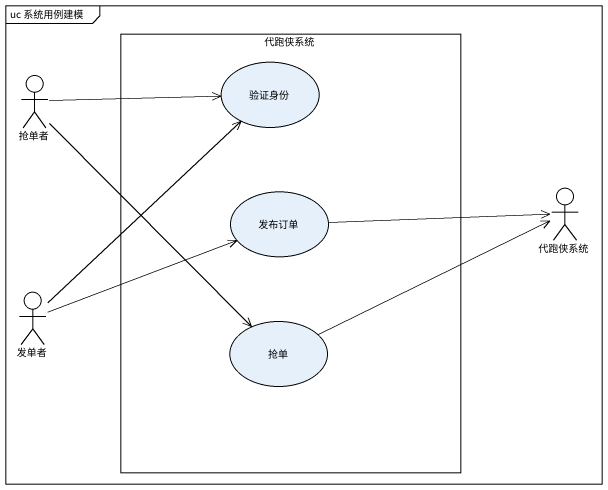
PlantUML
@startuml
mainframe uc 系统用例建模
rectangle 代跑侠系统 {
  usecase 验证身份
  usecase 发布订单
  usecase 抢单
}
actor 抢单者
actor "代跑侠系统" as 代跑侠系统_2
actor 发单者
抢单者 -right-> 验证身份
抢单者 --> 抢单
发布订单 -right-> 代跑侠系统_2
发单者 -up-> 验证身份
发单者 -right-> 发布订单
抢单 -right-> 代跑侠系统_2
@enduml
